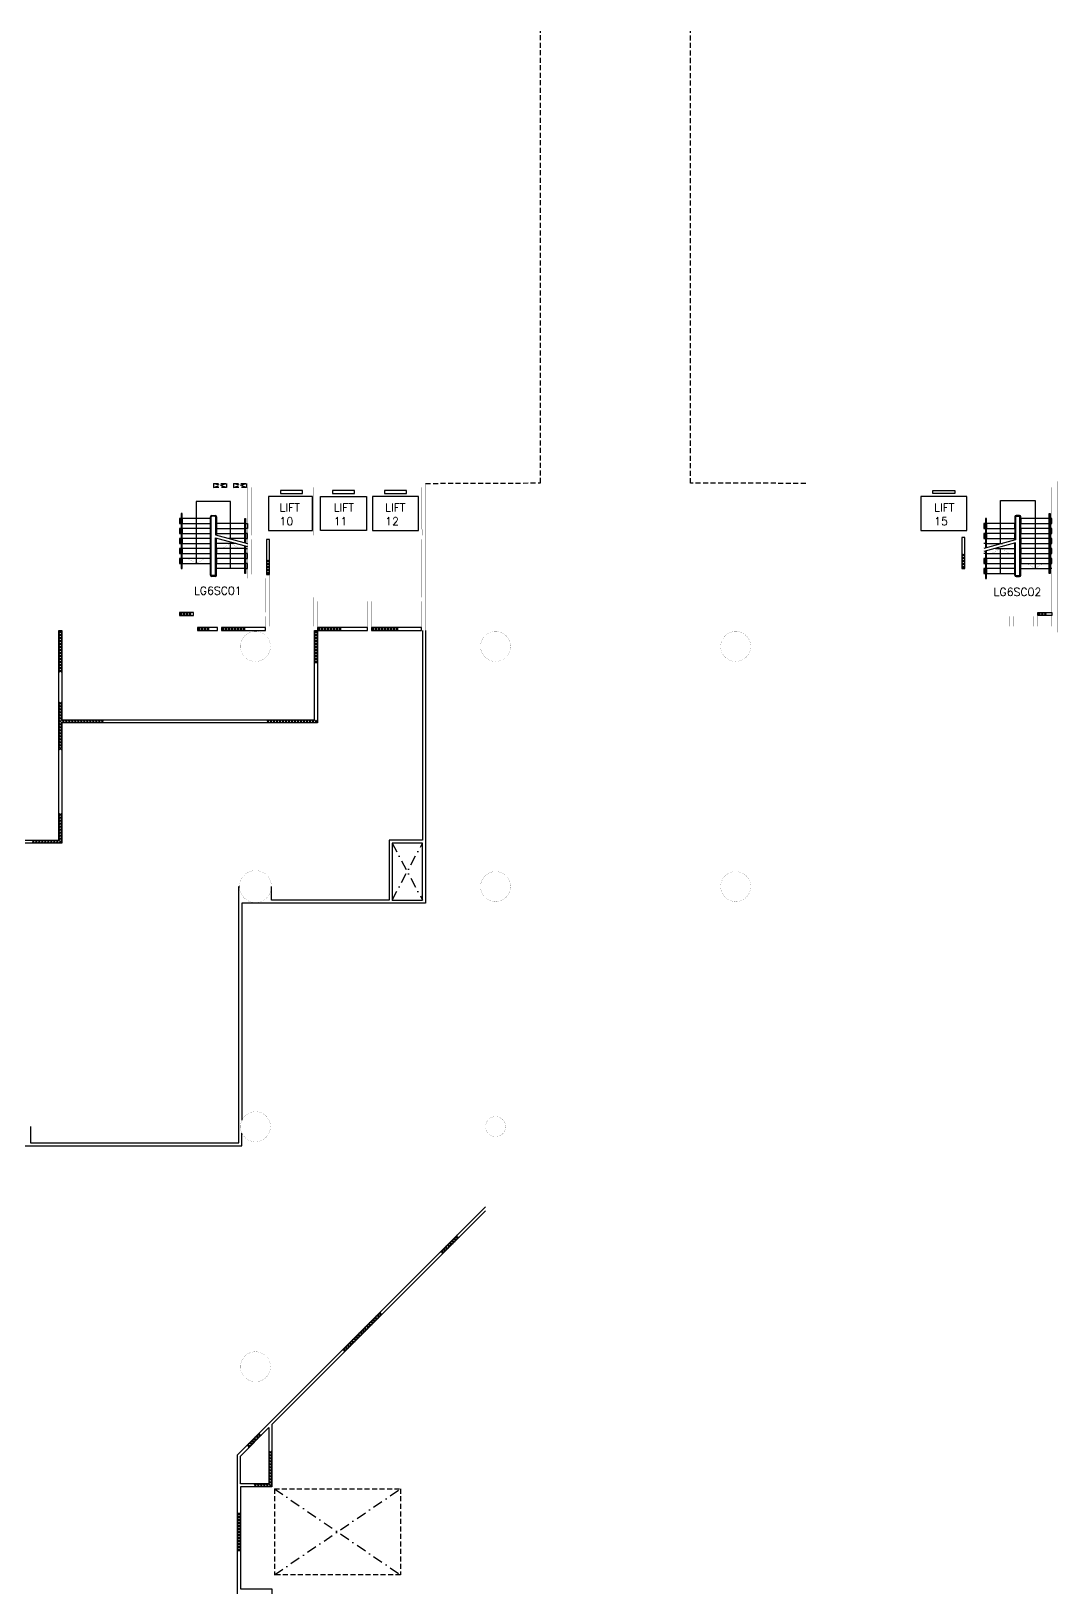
# Model space of a CAD drawing. Extents: x -174000 to 22103, y -98602 to 61553.
# Drawn here: x -29211 to 22103, y -16250 to 61553 of the extents above; entities that cross this region are included whole.
import ezdxf

# ---------------------------------------------------------------- set-up
doc = ezdxf.new("R2010")
doc.units = 0
doc.header["$LTSCALE"] = 1000
doc.header["$MEASUREMENT"] = 0
doc.linetypes.add('DASHDOT', pattern=[1, 0.5, -0.25, 0, -0.25])
doc.linetypes.add('HIDDEN', pattern=[0.375, 0.25, -0.125])
doc.layers.get('0').update_dxf_attribs({"linetype": 'CONTINUOUS'})
for name, color, linetype in [('11', 7, 'CONTINUOUS'), ('20', 7, 'CONTINUOUS'), ('22', 7, 'CONTINUOUS'), ('23', 7, 'CONTINUOUS'), ('25', 7, 'CONTINUOUS'), ('42', 7, 'CONTINUOUS'), ('6', 7, 'CONTINUOUS'), ('9', 7, 'CONTINUOUS'), ('ROOM-NO', 4, 'CONTINUOUS')]:
    doc.layers.add(name, color=color, linetype=linetype)
doc.styles.get("Standard").update_dxf_attribs({"font": 'SIMPLEX'})

# ---------------------------------------------------------------- blocks, each defined once
blk = doc.blocks.new('HAT15')
at = {"layer": '22', "color": 14, "linetype": 'Continuous'}
for p, q in [((0, 0), (0.15, 0.15)), ((0, 0.15), (0.15, 0))]:
    blk.add_line(p, q, dxfattribs=at)

msp = doc.modelspace()

# ---------------------------------------------------------------- linework, layer by layer
at = {"layer": '11', "color": 14, "linetype": 'Continuous', "const_width": 5}
for points in [[(-29472, 31750), (-22000, 31750), (-22000, 38950), (-9500, 38950), (-9500, 31600), (-9700, 31600), (-9700, 33050), (-12200, 33050), (-12200, 31600), (-12400, 31600), (-12400, 33050), (-14900, 33050), (-14900, 31600), (-17500, 31600), (-17500, 32300), (-19700, 32300), (-19700, 31600), (-19900, 31600), (-19900, 32300), (-20900, 32300), (-20900, 31600), (-29970, 31600)], [(12000, 38950), (9500, 38950), (9500, 31800)]]:
    msp.add_lwpolyline(points, dxfattribs=at)
at = {"layer": '11', "color": 2, "linetype": 'HIDDEN'}
for points in [[(-20100, 38950), (-19450, 38950), (-19450, 38750), (-20100, 38950), (-20100, 38750), (-19450, 38950), (-19450, 38750), (-20100, 38750)], [(-19100, 38950), (-18450, 38950), (-18450, 38750), (-19100, 38950), (-19100, 38750), (-18450, 38950), (-18450, 38750), (-19100, 38750)]]:
    msp.add_lwpolyline(points, dxfattribs=at)
at = {"layer": '11', "color": 14, "linetype": 'Continuous', "const_width": 5}
for points in [[(-21800, 31800), (-21800, 38750), (-18400, 38750), (-18400, 34200), (-17500, 34200), (-17500, 32500), (-21100, 32500), (-21100, 31800)], [(-18200, 36350), (-15080, 36350), (-15080, 38750), (-18200, 38750)], [(-14955, 36350), (-9670, 36350), (-9670, 36650), (-9700, 36650), (-9700, 38750), (-14955, 38750)], [(14900, 38750), (9700, 38750), (9700, 36450), (14900, 36450)], [(15100, 36450), (18200, 36450), (18200, 38750), (15100, 38750)], [(18400, 38750), (18400, 32500), (21100, 32500), (21100, 31800), (21800, 31800), (21800, 38750)], [(-18200, 36150), (-9700, 36150), (-9700, 33250), (-15100, 33250), (-15100, 31800), (-17300, 31800), (-17300, 34400), (-18200, 34400)], [(9700, 36250), (18200, 36250), (18200, 34700), (17300, 34700), (17300, 34500), (18200, 34500), (18200, 32500), (15100, 32500), (15100, 33250), (9700, 33250)], [(9700, 31800), (12200, 31800), (12200, 33050), (9700, 33050)], [(14900, 31800), (12400, 31800), (12400, 33050), (14900, 33050)], [(15100, 32300), (17300, 32300), (17300, 31800), (15100, 31800)], [(17500, 32300), (19700, 32300), (19700, 31800), (17500, 31800)], [(19900, 32300), (20900, 32300), (20900, 31800), (19900, 31800)]]:
    msp.add_lwpolyline(points, close=True, dxfattribs=at)
at = {"layer": '11', "color": 14, "linetype": 'Continuous'}
for points in [[(-17450, 34400), (-17300, 34400), (-17300, 36150), (-17450, 36150)], [(17300, 34700), (17450, 34700), (17450, 36250), (17300, 36250)], [(-21800, 32350), (-21100, 32350), (-21100, 32500), (-21800, 32500)], [(21800, 32350), (21100, 32350), (21100, 32500), (21800, 32500)], [(-20900, 31600), (-19900, 31600), (-19900, 31750), (-20900, 31750)], [(-19700, 31600), (-17500, 31600), (-17500, 31750), (-19700, 31750)], [(-14900, 31600), (-12400, 31600), (-12400, 31750), (-14900, 31750)], [(-12200, 31600), (-9700, 31600), (-9700, 31750), (-12200, 31750)]]:
    msp.add_lwpolyline(points, close=True, dxfattribs=at)
at = {"layer": '20', "color": 14, "linetype": 'DASHDOT'}
for p, q in [((-11175, 20975), (-9650, 18125)), ((-11175, 18125), (-9650, 20975))]:
    msp.add_line(p, q, dxfattribs=at)
at = {"layer": '20', "color": 14, "linetype": 'Continuous'}
for points in [[(-38325, 20975), (-38325, 24150), (-39650, 24150), (-39650, 25450), (-38175, 25450), (-38175, 21125), (-27825, 21125), (-27825, 31600), (-27675, 31600), (-27675, 27125), (-15050, 27125), (-15050, 31600), (-14900, 31600), (-14900, 26975), (-27675, 26975), (-27675, 20975), (-38325, 20975)], [(-9500, 31600), (-9500, 17975), (-18675, 17975), (-18675, 7127)], [(-9650, 31600), (-9650, 21125), (-11325, 21125), (-11325, 18125), (-17200, 18125), (-17200, 18800)], [(-29250, 6800), (-29250, 6000), (-18825, 6000), (-18825, 18800), (-18800, 18800)], [(-46800, 5850), (-18675, 5850), (-18675, 6473)], [(-18900, -18250), (-18900, -9600), (-6500, 2800)], [(-6500, 2588), (-17175, -8087), (-17175, -11200), (-18750, -11200), (-18750, -16300), (-17175, -16300), (-17175, -18250)]]:
    msp.add_lwpolyline(points, dxfattribs=at)
for points in [[(-11175, 18125), (-9650, 18125), (-9650, 20975), (-11175, 20975)], [(-17325, -8237), (-17325, -11050), (-18750, -11050), (-18750, -9662)]]:
    msp.add_lwpolyline(points, close=True, dxfattribs=at)
at = {"layer": '23', "color": 14, "linetype": 'HIDDEN'}
for p, q in [((-17050, -11300), (-10750, -11300)), ((-17050, -11300), (-17050, -15600)), ((-10750, -11300), (-10750, -15600)), ((-10750, -15600), (-17050, -15600))]:
    msp.add_line(p, q, dxfattribs=at)
at = {"layer": '23', "color": 14, "linetype": 'DASHDOT'}
for p, q in [((-17050, -15600), (-10750, -11300)), ((-17050, -11300), (-10750, -15600))]:
    msp.add_line(p, q, dxfattribs=at)
at = {"layer": '23', "color": 2, "linetype": 'HIDDEN'}
for points in [[(-9500, 38950), (-3750, 38972), (-3750, 61550)], [(9500, 38950), (3750, 38960), (3750, 61550)]]:
    msp.add_lwpolyline(points, dxfattribs=at)
at = {"layer": '25', "color": 14, "linetype": 'Continuous'}
for p, q in [((-20185, 37350), (-20015, 37350)), ((20185, 37350), (20015, 37350)), ((-20250, 34365), (-20250, 37285)), ((-20210, 34365), (-20210, 37285)), ((-20015, 37310), (-20185, 37310)), ((-19990, 37285), (-19990, 36376)), ((-19950, 37285), (-19950, 36365)), ((19950, 37285), (19950, 36115)), ((19990, 37285), (19990, 36126)), ((20015, 37310), (20185, 37310)), ((20210, 34365), (20210, 37285)), ((20250, 34365), (20250, 37285)), ((-19990, 36376), (-18400, 35950)), ((-19990, 36221), (-18400, 35795)), ((-19990, 34365), (-19990, 36221)), ((-19950, 36450), (-18530, 36450)), ((-19950, 34365), (-19950, 36210)), ((-18980, 35950), (-19950, 35950)), ((-18530, 36200), (-19333, 36200)), ((-19240, 34700), (-19240, 35950)), ((19990, 36126), (18400, 35700)), ((19990, 35971), (18400, 35545)), ((18490, 35950), (18400, 35950)), ((18530, 35950), (19333, 35950)), ((19950, 34365), (19950, 35960)), ((19990, 34365), (19990, 35971)), ((-18490, 35700), (-18400, 35700)), ((18490, 35450), (18400, 35450)), ((18530, 35450), (19950, 35450)), ((18980, 35700), (19950, 35700)), ((19240, 34450), (19240, 35700)), ((-20015, 34340), (-20185, 34340)), ((-20015, 34300), (-20185, 34300)), ((-18530, 34700), (-19950, 34700)), ((20015, 34340), (20185, 34340)), ((20015, 34300), (20185, 34300)), ((20250, 34700), (21670, 34700)), ((21800, 34700), (21710, 34700))]:
    msp.add_line(p, q, dxfattribs=at)
for points in [[(-21710, 34700), (-21670, 34700), (-21670, 37450), (-21710, 37450)], [(21670, 37450), (21710, 37450), (21710, 34450), (21670, 34450)], [(-21800, 36950), (-21710, 36950), (-21710, 37200), (-21800, 37200)], [(-21800, 36450), (-21710, 36450), (-21710, 36700), (-21800, 36700)], [(-21670, 36950), (-20250, 36950), (-20250, 37200), (-21670, 37200)], [(-21670, 36450), (-20250, 36450), (-20250, 36700), (-21670, 36700)], [(-19950, 36700), (-18530, 36700), (-18530, 36950), (-19950, 36950)], [(-18400, 36700), (-18490, 36700), (-18490, 36950), (-18400, 36950)], [(18400, 36700), (18490, 36700), (18490, 36950), (18400, 36950)], [(18530, 36700), (19950, 36700), (19950, 36950), (18530, 36950)], [(20250, 36950), (21670, 36950), (21670, 37200), (20250, 37200)], [(20250, 36450), (21670, 36450), (21670, 36700), (20250, 36700)], [(21800, 37200), (21710, 37200), (21710, 36950), (21800, 36950)], [(21800, 36700), (21710, 36700), (21710, 36450), (21800, 36450)], [(-21800, 35950), (-21710, 35950), (-21710, 36200), (-21800, 36200)], [(-21670, 35950), (-20250, 35950), (-20250, 36200), (-21670, 36200)], [(-18400, 36450), (-18490, 36450), (-18490, 36200), (-18400, 36200)], [(18400, 36200), (18490, 36200), (18490, 36450), (18400, 36450)], [(18530, 36200), (19950, 36200), (19950, 36450), (18530, 36450)], [(20250, 35950), (21670, 35950), (21670, 36200), (20250, 36200)], [(21800, 36200), (21710, 36200), (21710, 35950), (21800, 35950)], [(-21800, 35450), (-21710, 35450), (-21710, 35700), (-21800, 35700)], [(-21800, 34950), (-21710, 34950), (-21710, 35200), (-21800, 35200)], [(-21670, 35450), (-20250, 35450), (-20250, 35700), (-21670, 35700)], [(-21670, 34950), (-20250, 34950), (-20250, 35200), (-21670, 35200)], [(-19950, 35450), (-18530, 35450), (-18530, 35700), (-19950, 35700)], [(-19950, 34950), (-18530, 34950), (-18530, 35200), (-19950, 35200)], [(-18490, 35200), (-18400, 35200), (-18400, 35450), (-18490, 35450)], [(18400, 34950), (18490, 34950), (18490, 35200), (18400, 35200)], [(18530, 34950), (19950, 34950), (19950, 35200), (18530, 35200)], [(20250, 35450), (21670, 35450), (21670, 35700), (20250, 35700)], [(20250, 34950), (21670, 34950), (21670, 35200), (20250, 35200)], [(21800, 35700), (21710, 35700), (21710, 35450), (21800, 35450)], [(21800, 35200), (21710, 35200), (21710, 34950), (21800, 34950)], [(-18490, 34700), (-18400, 34700), (-18400, 34950), (-18490, 34950)], [(18400, 34450), (18490, 34450), (18490, 34700), (18400, 34700)], [(18530, 34450), (19950, 34450), (19950, 34700), (18530, 34700)]]:
    msp.add_lwpolyline(points, close=True, dxfattribs=at)
for points in [[(-19240, 36200), (-19240, 38050), (-20960, 38050), (-20960, 34950)], [(19240, 35950), (19240, 38100), (20961, 38100), (20960, 34700)], [(-18530, 35985), (-18530, 37200), (-18490, 37200), (-18490, 35974)], [(18530, 35735), (18530, 37200), (18490, 37200), (18490, 35724)], [(-18490, 35819), (-18490, 34450), (-18530, 34450), (-18530, 35819)], [(18490, 35569), (18490, 34200), (18530, 34200), (18530, 35569)]]:
    msp.add_lwpolyline(points, dxfattribs=at)
at = {"layer": '25', "color": 14, "linetype": 'Continuous', "const_width": 5}
for points in [[(-19673, 35700), (-19240, 35950), (-18807, 35700)], [(-21393, 35200), (-20960, 34950), (-20527, 35200)], [(18807, 35450), (19240, 35700), (19673, 35450)], [(20527, 34950), (20960, 34700), (21393, 34950)]]:
    msp.add_lwpolyline(points, dxfattribs=at)
at = {"layer": '25', "color": 14, "linetype": 'Continuous'}
for centre, radius, start, end in [((-20185, 37285), 65, 90, 180), ((-20015, 37285), 65, 0, 90), ((20015, 37285), 65, 90, 180), ((20185, 37285), 65, 0, 90), ((-20185, 37285), 25, 90, 180), ((-20015, 37285), 25, 0, 90), ((20015, 37285), 25, 90, 180), ((20185, 37285), 25, 0, 90), ((-20185, 34365), 65, 180, 270), ((-20185, 34365), 25, 180, 270), ((-20015, 34365), 25, 270, 0), ((-20015, 34365), 65, 270, 0), ((20015, 34365), 65, 180, 270), ((20015, 34365), 25, 180, 270), ((20185, 34365), 25, 270, 0), ((20185, 34365), 65, 270, 0)]:
    msp.add_arc(centre, radius, start, end, dxfattribs=at)
at = {"layer": '42', "color": 10, "linetype": 'Continuous'}
for points in [[(-17350, 36600), (-15149, 36600), (-15149, 38300), (-17350, 38300)], [(-16749, 38450), (-15649, 38450), (-15649, 38600), (-16749, 38600)], [(-14749, 38300), (-12450, 38300), (-12450, 36600), (-14749, 36600)], [(-14149, 38450), (-13049, 38450), (-13049, 38600), (-14149, 38600)], [(-12150, 36600), (-9849, 36600), (-9849, 38300), (-12150, 38300)], [(-11549, 38450), (-10449, 38450), (-10449, 38600), (-11549, 38600)], [(15250, 36600), (17550, 36600), (17550, 38300), (15250, 38300)], [(16950, 38450), (15850, 38450), (15850, 38600), (16950, 38600)]]:
    msp.add_lwpolyline(points, close=True, dxfattribs=at)
at = {"layer": '6', "color": 14, "linetype": 'Continuous', "const_width": 5}
for points in [[(-17250, 30800, 1), (-18750, 30800, 1)], [(-5250, 30800, 1), (-6750, 30800, 1)], [(6750, 30800, 1), (5250, 30800, 1)], [(-17200, 18800, 1), (-18800, 18800, 1)], [(-5250, 18800, 1), (-6750, 18800, 1)], [(6750, 18800, 1), (5250, 18800, 1)], [(-17250, 6800, 1), (-18750, 6800, 1)], [(-5500, 6800, 1), (-6500, 6800, 1)], [(-17250, -5200, 1), (-18750, -5200, 1)]]:
    msp.add_lwpolyline(points, format="xyb", close=True, dxfattribs=at)
at = {"layer": '9', "color": 14, "linetype": 'Continuous', "const_width": 5}
for points in [[(12300, 61550), (12300, 39050), (22100, 39050), (22100, 31500), (9800, 31500), (9800, 18676), (-6200, 2676), (-6200, -18250)], [(12000, 38950), (12000, 61550)], [(9500, 31800), (9500, 18800), (-6500, 2800), (-6500, -18250)]]:
    msp.add_lwpolyline(points, dxfattribs=at)

# ---------------------------------------------------------------- block references
at = {"xscale": 999.9979999999999, "yscale": 999.9979999999999, "zscale": 1000}
for p in [(-17450, 35000), (17300, 35300), (17300, 35150), (17300, 35000), (-17450, 34850), (-17450, 34700), (-17450, 34550), (-17450, 34400), (17300, 34850), (17300, 34700), (-21800, 32350), (-21650, 32350), (-21500, 32350), (-21350, 32350), (21100, 32350), (21250, 32350), (21400, 32350), (-27825, 31450), (-27825, 31300), (-27825, 31150), (-27825, 31000), (-20900, 31600), (-20750, 31600), (-20600, 31600), (-20450, 31600), (-19700, 31600), (-19550, 31600), (-19400, 31600), (-19250, 31600), (-19100, 31600), (-18950, 31600), (-18800, 31600), (-18650, 31600), (-15050, 31450), (-15050, 31300), (-15050, 31150), (-15050, 31000), (-14900, 31600), (-14750, 31600), (-14600, 31600), (-14450, 31600), (-14300, 31600), (-14150, 31600), (-14000, 31600), (-13850, 31600), (-12200, 31600), (-12050, 31600), (-11900, 31600), (-11750, 31600), (-11600, 31600), (-11450, 31600), (-11300, 31600), (-11150, 31600), (-11000, 31600), (-27825, 30850), (-27825, 30700), (-27825, 30550), (-27825, 30400), (-27825, 30250), (-15050, 30850), (-15050, 30700), (-15050, 30550), (-15050, 30400), (-15050, 30250), (-27825, 30100), (-27825, 29950), (-27825, 29800), (-27825, 29650), (-27825, 29500), (-15050, 30100), (-15050, 29950), (-27825, 27875), (-27825, 27725), (-27825, 27575), (-27825, 27425), (-27825, 27275), (-27825, 27125), (-27825, 26975), (-27825, 26825), (-27825, 26675), (-27825, 26525), (-27825, 26375), (-27675, 26975), (-27525, 26975), (-27375, 26975), (-27225, 26975), (-27075, 26975), (-26925, 26975), (-26775, 26975), (-26625, 26975), (-26475, 26975), (-26325, 26975), (-26175, 26975), (-26025, 26975), (-25875, 26975), (-25725, 26975), (-17450, 26975), (-17300, 26975), (-17150, 26975), (-17000, 26975), (-16850, 26975), (-16700, 26975), (-16550, 26975), (-16400, 26975), (-16250, 26975), (-16100, 26975), (-15950, 26975), (-15800, 26975), (-15650, 26975), (-15500, 26975), (-15350, 26975), (-15200, 26975), (-15050, 26975), (-27825, 26225), (-27825, 26075), (-27825, 25925), (-27825, 25775), (-27825, 25625), (-27825, 22325), (-27825, 22175), (-27825, 22025), (-27825, 21875), (-27825, 21725), (-29175, 20975), (-29025, 20975), (-28875, 20975), (-28725, 20975), (-28575, 20975), (-28425, 20975), (-28275, 20975), (-28125, 20975), (-27975, 20975), (-27825, 21575), (-27825, 21425), (-27825, 21275), (-27825, 21125), (-27825, 20975), (-17325, -9550), (-17325, -9700), (-17325, -9850), (-17325, -10000), (-17325, -10150), (-17325, -10300), (-17325, -10450), (-17325, -10600), (-17325, -10750), (-17325, -10900), (-18075, -11200), (-17925, -11200), (-17775, -11200), (-17625, -11200), (-17475, -11200), (-17325, -11050), (-17325, -11200), (-18900, -12625), (-18900, -12775), (-18900, -12925), (-18900, -13075), (-18900, -13225), (-18900, -13375), (-18900, -13525), (-18900, -13675), (-18900, -13825), (-18900, -13975), (-18900, -14125), (-18900, -14275), (-18900, -14425)]:
    msp.add_blockref('HAT15', p, dxfattribs=at)
at = {"xscale": 1000, "yscale": 1000, "zscale": 1000, "rotation": 45}
for p in [(-8445, 643), (-8338, 749), (-8232, 855), (-8126, 962), (-8020, 1068), (-7914, 1174), (-8657, 431), (-8551, 537), (-12385, -3298), (-12279, -3191), (-12173, -3085), (-12067, -2979), (-11961, -2873), (-11855, -2767), (-11749, -2661), (-13128, -4040), (-13022, -3934), (-12916, -3828), (-12810, -3722), (-12704, -3616), (-12598, -3510), (-12492, -3404), (-13552, -4465), (-13446, -4358), (-13340, -4252), (-13234, -4146), (-17795, -8707), (-18326, -9238), (-18220, -9132), (-18113, -9026), (-18007, -8919), (-17901, -8813)]:
    msp.add_blockref('HAT15', p, dxfattribs=at)

# ---------------------------------------------------------------- texts
at = {"layer": 'ROOM-NO'}
for s, p in [('LIFT', (-16796, 37543)), ('LIFT', (-14091, 37543)), ('LIFT', (-11519, 37543)), ('LIFT', (15919, 37543)), ('10  ', (-16796, 36857)), ('11', (-14091, 36857)), ('12', (-11519, 36857)), ('15', (15919, 36857)), ('LG6SC01', (-21073, 33388)), ('LG6SC02', (18892, 33324))]:
    msp.add_text(s, height=400, dxfattribs=at).set_placement(p)

doc.saveas('drawing.dxf')
